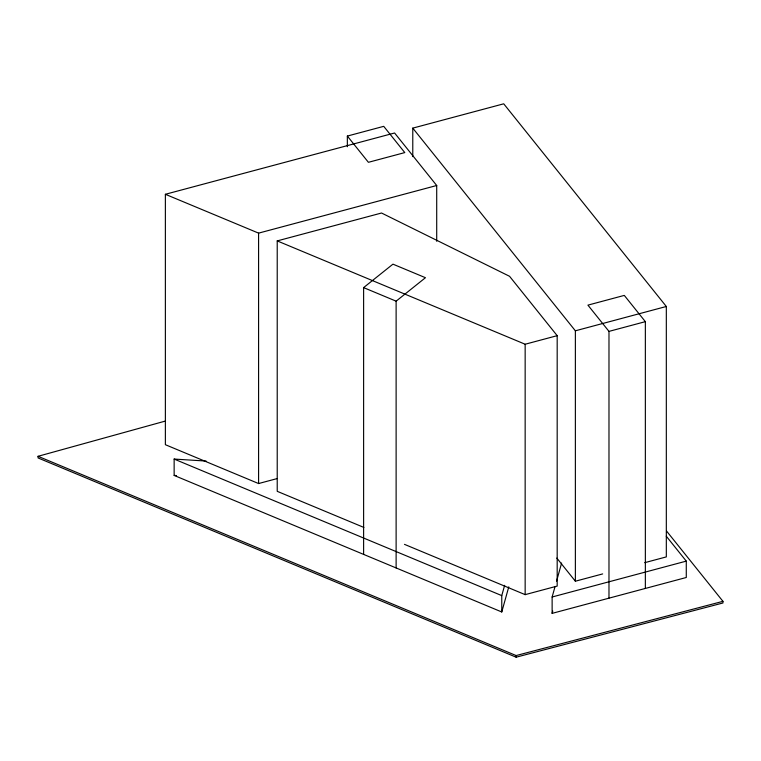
<?xml version="1.0" encoding="UTF-8"?>
<svg xmlns="http://www.w3.org/2000/svg" width="761" height="761" viewBox="0 0 761 761"><rect width="100%" height="100%" fill="white"/><g stroke="black" fill="none" stroke-linecap="round" stroke-linejoin="round"><path stroke-width="1.14" d="M206.107 461.052L174.145 459.064L174.145 475.425L501.765 611.977L501.765 595.606L504.638 585.333M501.765 611.977L508.776 586.855M666.265 536.182L686.279 561.123L686.279 577.494L552.134 613.366L552.134 596.995L554.978 586.817M556.557 581.157L561.608 563.054M552.134 613.366L552.771 611.102M363.615 554.398L363.615 287.61L392.952 264.153L425.456 277.708L396.12 301.166L396.12 567.944M666.55 531.045L722.95 601.342L722.95 602.978L516.129 657.19L38.05 457.941L38.05 456.305L165.242 421.099M347.349 136.067L383.725 126.336L404.785 152.59L368.41 162.312L347.349 136.067L347.349 146.73M276.852 478.659L258.588 483.549L165.375 444.7L165.375 194.293L394.588 132.994L436.709 185.503L436.709 241.275M412.776 156.614L412.776 128.133L503.725 103.81L666.322 306.483L666.322 556.9L644.719 562.674M165.375 194.293L258.588 233.132L436.709 185.503M363.891 527.44L277.223 491.321L277.223 240.904L381.537 213.013L509.547 276.291L557.185 335.668L557.185 586.084L525.157 594.645L404.481 544.353M277.223 240.904L525.157 344.238L557.185 335.668M412.776 128.133L575.373 330.807L666.322 306.483M645.357 321.656L624.296 295.401L587.92 305.132L608.981 331.387L645.357 321.656L645.357 588.434M556.814 558.079L575.373 581.214L602.664 573.918M552.134 596.995L686.279 561.123M38.05 456.305L516.129 655.554L722.95 601.342M174.145 475.425L176.514 475.577M363.615 287.61L396.12 301.166M174.145 459.064L501.765 595.606M608.981 331.387L608.981 598.165M575.373 330.807L575.373 581.214M525.157 344.238L525.157 594.645M516.129 655.554L516.129 657.19M258.588 233.132L258.588 483.549"/></g></svg>
